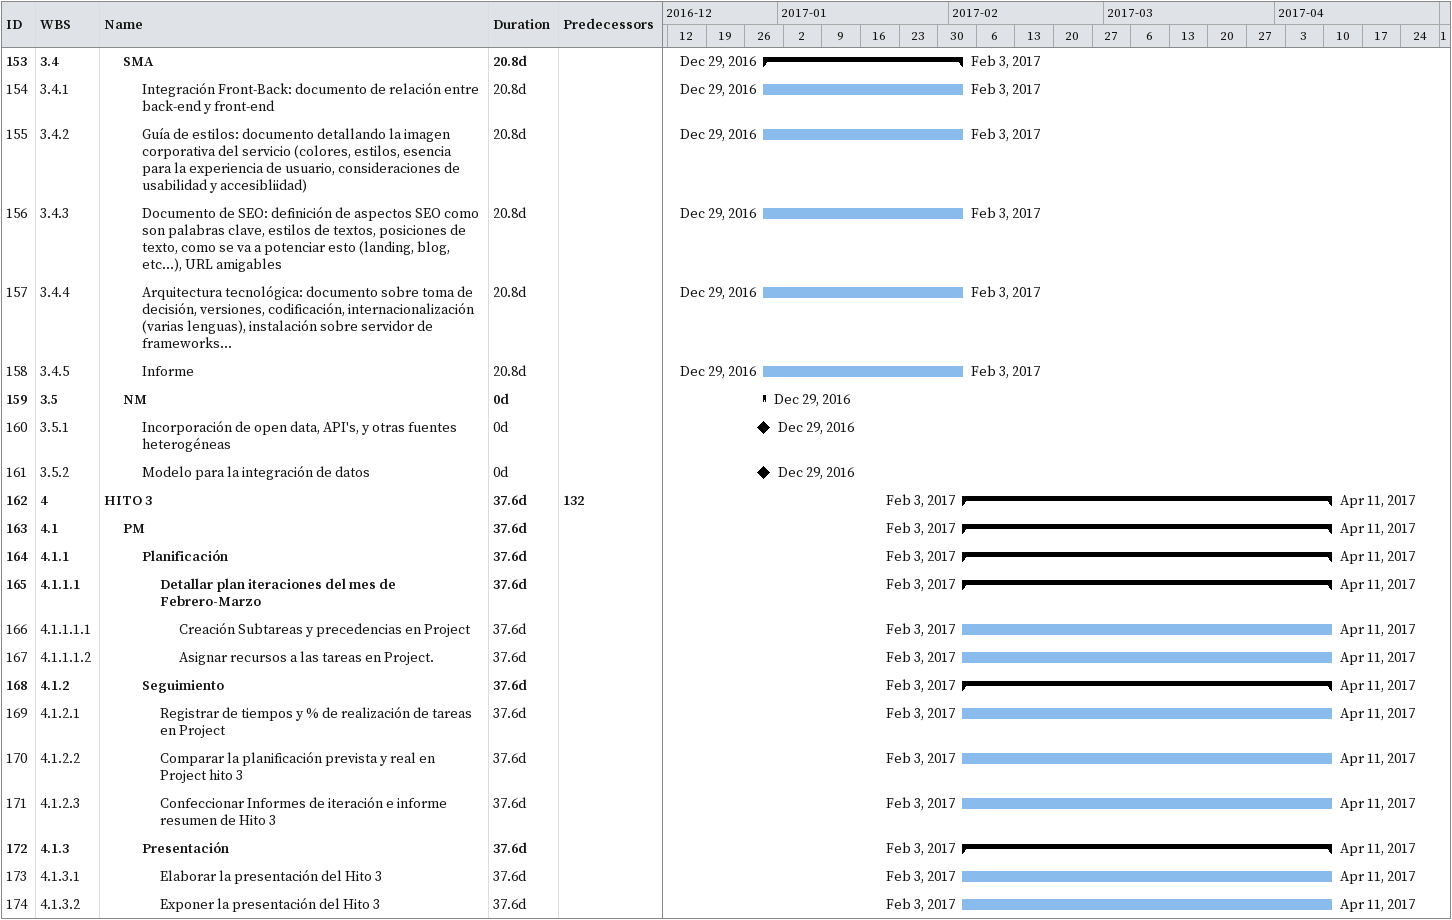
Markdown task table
| ID | WBS | Task | Duration | Start | Finish | Predecessors |
|---|---|---|---|---|---|---|
| 153 | 3.4 | **SMA** | 20.8d | 2016-12-29 | 2017-02-03 |  |
| 154 | 3.4.1 | Integración Front-Back: documento de relación entre back-end y front-end | 20.8d | 2016-12-29 | 2017-02-03 |  |
| 155 | 3.4.2 | Guía de estilos: documento detallando la imagen corporativa del servicio (colores, estilos, esencia para la experiencia de usuario, consideraciones de usabilidad y accesibliidad) | 20.8d | 2016-12-29 | 2017-02-03 |  |
| 156 | 3.4.3 | Documento de SEO: definición de aspectos SEO como son palabras clave, estilos de textos, posiciones de texto, como se va a potenciar esto (landing, blog, etc…), URL amigables | 20.8d | 2016-12-29 | 2017-02-03 |  |
| 157 | 3.4.4 | Arquitectura tecnológica: documento sobre toma de decisión, versiones, codificación, internacionalización (varias lenguas), instalación sobre servidor de frameworks... | 20.8d | 2016-12-29 | 2017-02-03 |  |
| 158 | 3.4.5 | Informe | 20.8d | 2016-12-29 | 2017-02-03 |  |
| 159 | 3.5 | **NM** | 0d | 2016-12-29 | 2016-12-29 |  |
| 160 | 3.5.1 | Incorporación de open data, API's, y otras fuentes heterogéneas | 0d | 2016-12-29 | 2016-12-29 |  |
| 161 | 3.5.2 | Modelo para la integración de datos | 0d | 2016-12-29 | 2016-12-29 |  |
| 162 | 4 | **HITO 3** | 37.6d | 2017-02-03 | 2017-04-11 | 132 |
| 163 | 4.1 | **PM** | 37.6d | 2017-02-03 | 2017-04-11 |  |
| 164 | 4.1.1 | **Planificación** | 37.6d | 2017-02-03 | 2017-04-11 |  |
| 165 | 4.1.1.1 | **Detallar plan iteraciones del mes de Febrero-Marzo** | 37.6d | 2017-02-03 | 2017-04-11 |  |
| 166 | 4.1.1.1.1 | Creación Subtareas y precedencias en Project | 37.6d | 2017-02-03 | 2017-04-11 |  |
| 167 | 4.1.1.1.2 | Asignar recursos a las tareas en Project. | 37.6d | 2017-02-03 | 2017-04-11 |  |
| 168 | 4.1.2 | **Seguimiento** | 37.6d | 2017-02-03 | 2017-04-11 |  |
| 169 | 4.1.2.1 | Registrar de tiempos y % de realización de tareas en Project | 37.6d | 2017-02-03 | 2017-04-11 |  |
| 170 | 4.1.2.2 | Comparar la planificación prevista y real en Project hito 3 | 37.6d | 2017-02-03 | 2017-04-11 |  |
| 171 | 4.1.2.3 | Confeccionar Informes de iteración e informe resumen de Hito 3 | 37.6d | 2017-02-03 | 2017-04-11 |  |
| 172 | 4.1.3 | **Presentación** | 37.6d | 2017-02-03 | 2017-04-11 |  |
| 173 | 4.1.3.1 | Elaborar la presentación del Hito 3 | 37.6d | 2017-02-03 | 2017-04-11 |  |
| 174 | 4.1.3.2 | Exponer la presentación del Hito 3 | 37.6d | 2017-02-03 | 2017-04-11 |  |
